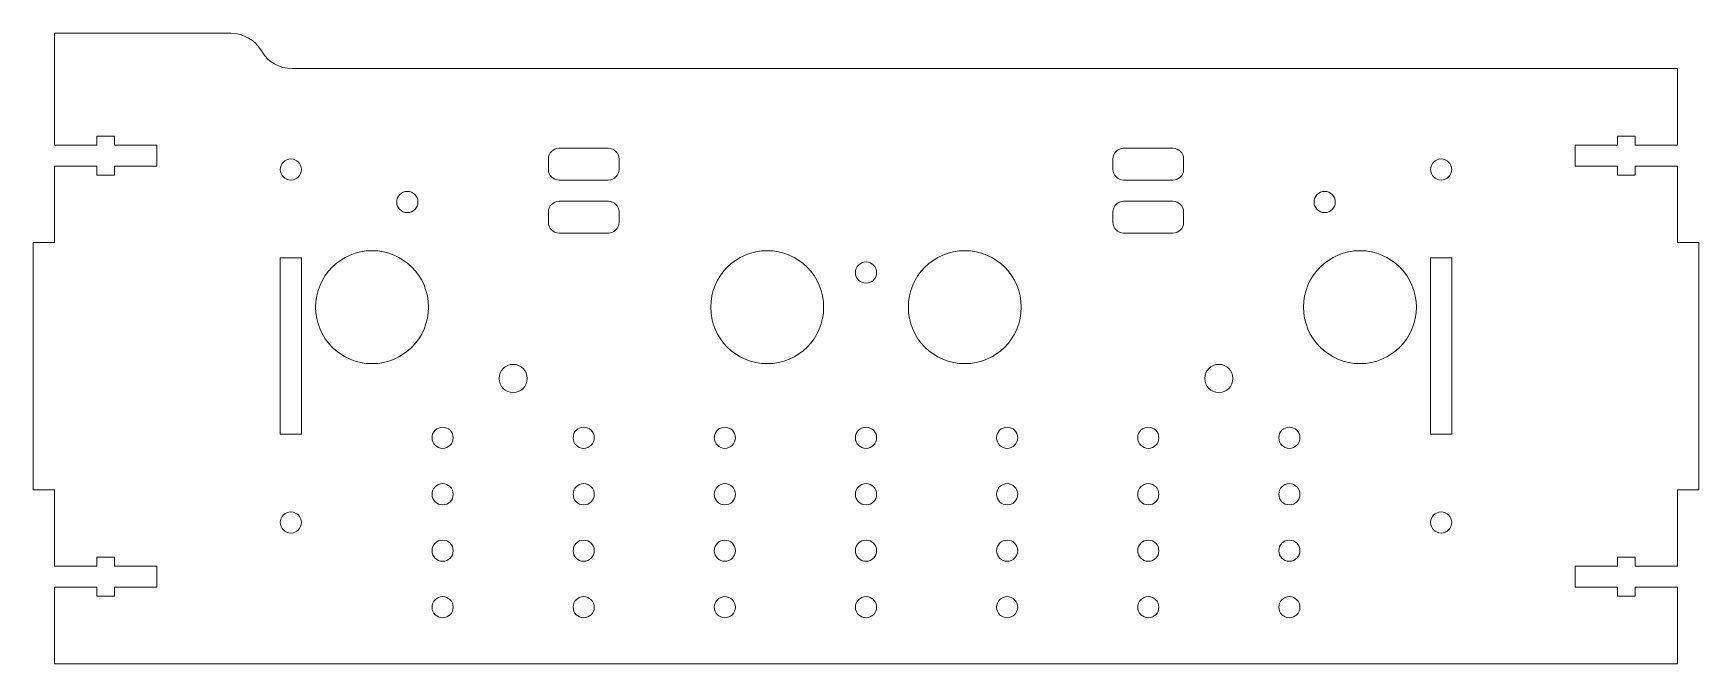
# Model space of a CAD drawing. Header units: millimetres. Extents: x -3 to 233, y 0 to 89.
import ezdxf

# ---------------------------------------------------------------- set-up
doc = ezdxf.new("R2010")
doc.units = ezdxf.units.MM

msp = doc.modelspace()

# ---------------------------------------------------------------- linework, layer by layer
at = {"color": 7, "linetype": 'Continuous', "lineweight": 15}
for p, q in [((0, 89.29), (0, 73.4675)), ((0, 89.29), (25, 89.29)), ((230, 84.29), (33.6603, 84.29)), ((230, 73.4675), (230, 84.29)), ((6, 73.4675), (0, 73.4675)), ((8.5, 74.7175), (6, 74.7175)), ((6, 74.7175), (6, 73.4675)), ((8.5, 73.4675), (8.5, 74.7175)), ((14.5, 73.4675), (8.5, 73.4675)), ((14.5, 70.4675), (14.5, 73.4675)), ((221.5, 73.4675), (215.5, 73.4675)), ((215.5, 73.4675), (215.5, 70.4675)), ((224, 74.7175), (221.5, 74.7175)), ((221.5, 74.7175), (221.5, 73.4675)), ((224, 73.4675), (224, 74.7175)), ((230, 73.4675), (224, 73.4675)), ((70, 70), (70, 71.5)), ((71.5, 73), (78.5, 73)), ((80, 71.5), (80, 70)), ((150, 70), (150, 71.5)), ((151.5, 73), (158.5, 73)), ((160, 71.5), (160, 70)), ((0, 70.4675), (0, 59.645)), ((0, 70.4675), (6, 70.4675)), ((6, 70.4675), (6, 69.2175)), ((6, 69.2175), (8.5, 69.2175)), ((8.5, 69.2175), (8.5, 70.4675)), ((8.5, 70.4675), (14.5, 70.4675)), ((78.5, 68.5), (71.5, 68.5)), ((158.5, 68.5), (151.5, 68.5)), ((215.5, 70.4675), (221.5, 70.4675)), ((221.5, 70.4675), (221.5, 69.2175)), ((221.5, 69.2175), (224, 69.2175)), ((224, 69.2175), (224, 70.4675)), ((224, 70.4675), (230, 70.4675)), ((230, 59.645), (230, 70.4675)), ((70, 62.5), (70, 64)), ((71.5, 65.5), (78.5, 65.5)), ((80, 64), (80, 62.5)), ((150, 62.5), (150, 64)), ((151.5, 65.5), (158.5, 65.5)), ((160, 64), (160, 62.5)), ((-3, 59.645), (-3, 24.645)), ((-3, 59.645), (0, 59.645)), ((78.5, 61), (71.5, 61)), ((158.5, 61), (151.5, 61)), ((230, 59.645), (233, 59.645)), ((233, 59.645), (233, 24.645)), ((32, 57.5), (32, 32.5)), ((35, 57.5), (32, 57.5)), ((35, 32.5), (35, 57.5)), ((195, 57.5), (195, 32.5)), ((198, 57.5), (195, 57.5)), ((198, 32.5), (198, 57.5)), ((32, 32.5), (35, 32.5)), ((195, 32.5), (198, 32.5)), ((-3, 24.645), (0, 24.645)), ((0, 24.645), (0, 13.8225)), ((230, 24.645), (233, 24.645)), ((230, 13.8225), (230, 24.645)), ((8.5, 15.0725), (6, 15.0725)), ((6, 15.0725), (6, 13.8225)), ((8.5, 13.8225), (8.5, 15.0725)), ((224, 15.0725), (221.5, 15.0725)), ((221.5, 15.0725), (221.5, 13.8225)), ((224, 13.8225), (224, 15.0725)), ((6, 13.8225), (0, 13.8225)), ((14.5, 13.8225), (8.5, 13.8225)), ((14.5, 10.8225), (14.5, 13.8225)), ((221.5, 13.8225), (215.5, 13.8225)), ((215.5, 13.8225), (215.5, 10.8225)), ((230, 13.8225), (224, 13.8225)), ((0, 10.8225), (0, 0)), ((0, 10.8225), (6, 10.8225)), ((6, 10.8225), (6, 9.5725)), ((6, 9.5725), (8.5, 9.5725)), ((8.5, 9.5725), (8.5, 10.8225)), ((8.5, 10.8225), (14.5, 10.8225)), ((215.5, 10.8225), (221.5, 10.8225)), ((221.5, 10.8225), (221.5, 9.5725)), ((221.5, 9.5725), (224, 9.5725)), ((224, 9.5725), (224, 10.8225)), ((224, 10.8225), (230, 10.8225)), ((230, 0), (230, 10.8225)), ((0, 0), (230, 0))]:
    msp.add_line(p, q, dxfattribs=at)
for centre, radius in [((33.5, 70), 1.5), ((196.5, 70), 1.5), ((50, 65.4), 1.5), ((180, 65.4), 1.5), ((45, 50.5), 8), ((101, 50.5), 8), ((115, 55.4), 1.5), ((129, 50.5), 8), ((185, 50.5), 8), ((65, 40.4), 2), ((165, 40.4), 2), ((55, 32), 1.5), ((75, 32), 1.5), ((95, 32), 1.5), ((115, 32), 1.5), ((135, 32), 1.5), ((155, 32), 1.5), ((175, 32), 1.5), ((55, 24), 1.5), ((75, 24), 1.5), ((95, 24), 1.5), ((115, 24), 1.5), ((135, 24), 1.5), ((155, 24), 1.5), ((175, 24), 1.5), ((33.5, 20), 1.5), ((196.5, 20), 1.5), ((55, 16), 1.5), ((75, 16), 1.5), ((95, 16), 1.5), ((115, 16), 1.5), ((135, 16), 1.5), ((155, 16), 1.5), ((175, 16), 1.5), ((55, 8), 1.5), ((75, 8), 1.5), ((95, 8), 1.5), ((115, 8), 1.5), ((135, 8), 1.5), ((155, 8), 1.5), ((175, 8), 1.5)]:
    msp.add_circle(centre, radius, dxfattribs=at)
for centre, radius, start, end in [((25, 84.29), 5, 30, 90), ((33.6603, 89.29), 5, 210, 270), ((71.5, 71.5), 1.5, 90, 180), ((78.5, 71.5), 1.5, 0, 90), ((151.5, 71.5), 1.5, 90, 180), ((158.5, 71.5), 1.5, 0, 90), ((71.5, 70), 1.5, 180, 270), ((78.5, 70), 1.5, 270, 0), ((151.5, 70), 1.5, 180, 270), ((158.5, 70), 1.5, 270, 0), ((71.5, 64), 1.5, 90, 180), ((78.5, 64), 1.5, 0, 90), ((151.5, 64), 1.5, 90, 180), ((158.5, 64), 1.5, 0, 90), ((71.5, 62.5), 1.5, 180, 270), ((78.5, 62.5), 1.5, 270, 0), ((151.5, 62.5), 1.5, 180, 270), ((158.5, 62.5), 1.5, 270, 0)]:
    msp.add_arc(centre, radius, start, end, dxfattribs=at)

doc.saveas('drawing.dxf')
